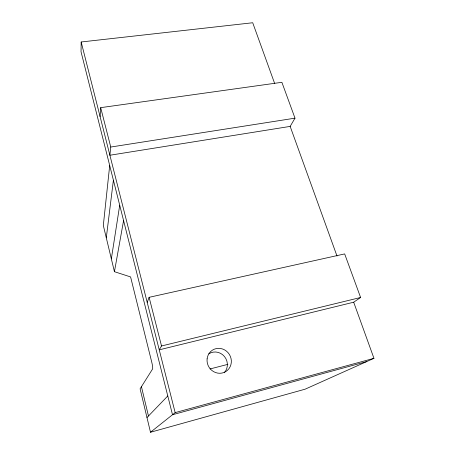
<?xml version="1.0" encoding="UTF-8"?>
<svg xmlns="http://www.w3.org/2000/svg" width="455" height="455" viewBox="0 0 455 455"><rect width="100%" height="100%" fill="white"/><g stroke="black" fill="none" stroke-linecap="round" stroke-linejoin="round"><path stroke-width="0.68" d="M274.689 83.584L252.713 22.75L81.172 41.985L81.041 51.785L172.508 414.733L366.69 361.588M100.094 116.594L100.691 107.653L281.884 82.304L294.999 118.163L290.159 126.399L109.894 155.24L110.747 147.039L100.691 107.653M109.695 165.489L103.319 225.447L114.432 271.692L130.591 276.93L151.811 362.402A5.773 0.825 77.3 0 1 152.573 368.994L140.1 388.809L150.491 432.25L305.106 389.19L373.959 358.33L353.671 302.177M106.294 237.834L113.397 180.186M111.344 258.855L119.71 205.228M114.432 271.692L123.578 220.59M147.198 302.342L149.103 297.32L344.662 253.913L360.605 297.49L353.683 302.211L159.244 349.838L161.525 345.976L149.103 297.32M146.976 417.559L167.776 395.969M150.491 432.25L175.164 412.622L373.959 358.33M210.034 368.954L227.87 364.347M161.525 345.976L360.605 297.49M110.747 147.039L294.999 118.163M290.148 126.365L337.007 256.051M81.172 41.985L175.164 412.622M141.437 386.687L148.472 416.007M208.799 353.853A12.308 11.733 61.5 0 1 224.491 356.561A12.308 11.733 61.5 0 1 224.235 372.77M207.11 358.824A12.621 12.006 60.1 0 0 224.002 372.469A12.621 12.006 60.1 0 0 226.454 351.141A12.621 12.006 60.1 0 0 207.11 358.824"/></g></svg>
